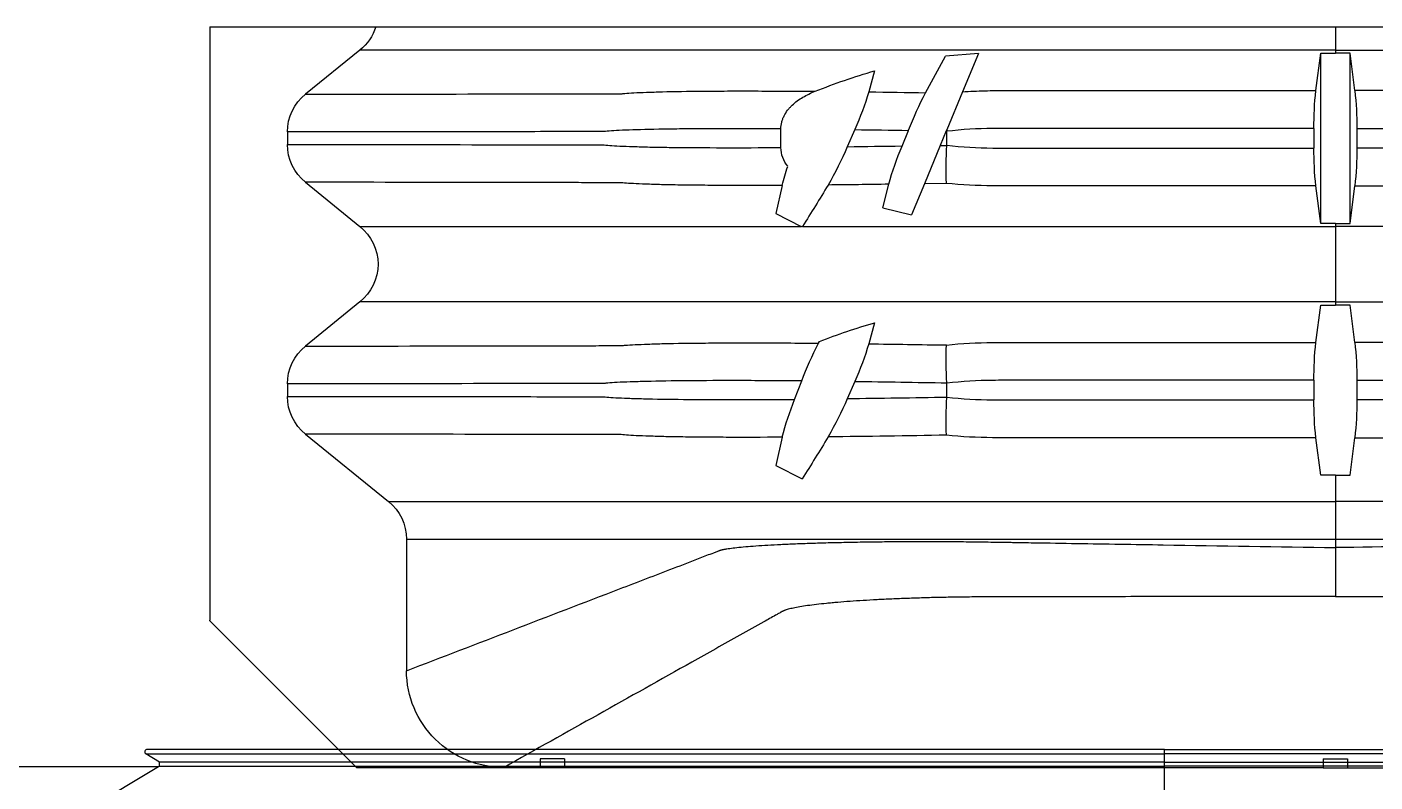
# Model space of a CAD drawing. Header units: millimetres. Extents: x -455371 to 117772, y -78417 to 116564.
# Drawn here: x -27208.9 to -26932.9, y 56849.3 to 57004 of the extents above; entities that cross this region are included whole.
import ezdxf

# ---------------------------------------------------------------- set-up
doc = ezdxf.new("R2010")
doc.units = ezdxf.units.MM
doc.layers.get('0').update_dxf_attribs({"color": 255})
doc.layers.add('BETON-STOP', color=141, linetype='Continuous')
doc.layers.add('Contorno-Cupolex', color=3, linetype='Continuous')
doc.layers.add('quote', color=5, linetype='Continuous', lineweight=15)

# ---------------------------------------------------------------- blocks, each defined once
blk = doc.blocks.new('Cupolex H50')
at = {"layer": 'Contorno-Cupolex', "linetype": 'Continuous'}
for p, q in [((19700.469, 10220.428), (19700.195, 10220.592)), ((19721.008, 10220.685), (19700.221, 10220.685)), ((19721.008, 10220.685), (19741.795, 10220.685)), ((19721.008, 10220.592), (19721.008, 10220.685)), ((19721.008, 10220.428), (19721.008, 10220.592)), ((19693.208, 10220.335), (19700.449, 10220.335)), ((19699.037, 10219.487), (19700.449, 10220.335)), ((19700.449, 10220.335), (19700.457, 10220.335)), ((19700.457, 10220.335), (19700.469, 10220.342)), ((19700.469, 10220.342), (19700.469, 10220.428)), ((19721.008, 10220.342), (19721.008, 10220.428)), ((19721.008, 10219.339), (19721.008, 10220.342))]:
    blk.add_line(p, q, dxfattribs=at)
blk.add_arc((19700.221, 10220.635), 0.0499, 89.2776, 239.0373, dxfattribs=at)
for points, knots in [([(19700.195, 10220.592), (19701.725, 10220.592), (19703.259, 10220.592), (19705.177, 10220.592), (19705.561, 10220.592), (19706.136, 10220.592), (19706.328, 10220.592), (19706.544, 10220.592), (19706.568, 10220.592), (19706.616, 10220.592), (19706.639, 10220.592), (19706.72, 10220.592), (19706.792, 10220.592), (19707.058, 10220.592), (19707.312, 10220.592), (19707.781, 10220.592), (19707.952, 10220.592), (19708.325, 10220.592), (19708.527, 10220.592), (19709.174, 10220.592), (19709.65, 10220.592), (19710.429, 10220.592), (19710.702, 10220.592), (19711.259, 10220.592), (19711.543, 10220.592), (19712.122, 10220.592), (19712.417, 10220.592), (19713.019, 10220.592), (19713.327, 10220.592), (19713.787, 10220.592), (19713.941, 10220.592), (19714.127, 10220.592), (19714.16, 10220.592), (19714.192, 10220.592)], [0, 0, 0, 0, 0.5, 0.5, 0.625, 0.625, 0.6875, 0.6875, 0.6953125, 0.6953125, 0.703125, 0.703125, 0.71875, 0.71875, 0.75, 0.75, 0.765625, 0.765625, 0.78125, 0.78125, 0.8125, 0.8125, 0.828125, 0.828125, 0.84375, 0.84375, 0.859375, 0.859375, 0.875, 0.875, 0.8828125, 0.8828125, 0.8844651, 0.8844651, 0.8844651, 0.8844651]), ([(19714.192, 10220.592), (19714.313, 10220.592), (19714.434, 10220.592), (19714.863, 10220.592), (19715.17, 10220.592), (19716.092, 10220.592), (19716.706, 10220.592), (19718.55, 10220.592), (19719.779, 10220.592), (19721.008, 10220.592)], [0.8844651, 0.8844651, 0.8844651, 0.8844651, 0.890625, 0.890625, 0.90625, 0.90625, 0.9375, 0.9375, 1, 1, 1, 1]), ([(19727.856, 10220.592), (19727.725, 10220.592), (19727.593, 10220.592), (19727.154, 10220.592), (19726.847, 10220.592), (19725.925, 10220.592), (19725.31, 10220.592), (19723.467, 10220.592), (19722.237, 10220.592), (19721.008, 10220.592)], [0.8839302, 0.8839302, 0.8839302, 0.8839302, 0.890625, 0.890625, 0.90625, 0.90625, 0.9375, 0.9375, 1, 1, 1, 1]), ([(19721.008, 10220.428), (19720.363, 10220.428), (19719.718, 10220.428), (19718.428, 10220.428), (19717.783, 10220.428), (19716.492, 10220.428), (19715.847, 10220.428), (19714.88, 10220.428), (19714.556, 10220.428), (19713.913, 10220.428), (19713.591, 10220.428), (19712.952, 10220.428), (19712.639, 10220.428), (19712.024, 10220.428), (19711.722, 10220.428), (19711.13, 10220.428), (19710.838, 10220.428), (19710.284, 10220.428), (19710.017, 10220.428), (19709.258, 10220.428), (19708.791, 10220.428), (19708.202, 10220.428), (19708.022, 10220.428), (19707.695, 10220.428), (19707.548, 10220.428), (19707.166, 10220.428), (19706.998, 10220.428), (19706.8, 10220.428), (19706.698, 10220.428), (19706.497, 10220.428), (19706.397, 10220.428), (19706.196, 10220.428), (19706.096, 10220.428), (19705.795, 10220.428), (19705.594, 10220.428), (19705.192, 10220.428), (19704.992, 10220.428), (19704.389, 10220.428), (19703.988, 10220.428), (19703.185, 10220.428), (19702.784, 10220.428), (19701.744, 10220.428), (19701.106, 10220.428), (19700.469, 10220.428)], [0, 0, 0, 0, 0.032927, 0.032927, 0.065853, 0.065853, 0.09878, 0.09878, 0.115243, 0.115243, 0.131706, 0.131706, 0.14817, 0.14817, 0.164633, 0.164633, 0.181096, 0.181096, 0.197559, 0.197559, 0.230486, 0.230486, 0.246949, 0.246949, 0.263413, 0.263413, 0.296339, 0.296339, 0.329266, 0.329266, 0.362192, 0.362192, 0.395119, 0.395119, 0.460972, 0.460972, 0.526825, 0.526825, 0.658531, 0.658531, 0.790238, 0.790238, 1, 1, 1, 1]), ([(19700.469, 10220.342), (19701.106, 10220.342), (19701.744, 10220.342), (19702.784, 10220.342), (19703.185, 10220.342), (19703.988, 10220.342), (19704.389, 10220.342), (19704.992, 10220.342), (19705.192, 10220.342), (19705.594, 10220.342), (19705.795, 10220.342), (19706.096, 10220.342), (19706.196, 10220.342), (19706.397, 10220.342), (19706.497, 10220.342), (19706.698, 10220.342), (19706.8, 10220.342), (19706.998, 10220.342), (19707.166, 10220.342), (19707.548, 10220.342), (19707.695, 10220.342), (19708.022, 10220.342), (19708.202, 10220.342), (19708.791, 10220.342), (19709.258, 10220.342), (19710.017, 10220.342), (19710.284, 10220.342), (19710.838, 10220.342), (19711.13, 10220.342), (19711.722, 10220.342), (19712.024, 10220.342), (19712.639, 10220.342), (19712.952, 10220.342), (19713.591, 10220.342), (19713.913, 10220.342), (19714.556, 10220.342), (19714.88, 10220.342), (19715.847, 10220.342), (19716.492, 10220.342), (19717.783, 10220.342), (19718.428, 10220.342), (19719.718, 10220.342), (19720.363, 10220.342), (19721.008, 10220.342)], [0, 0, 0, 0, 0.209762, 0.209762, 0.341469, 0.341469, 0.473175, 0.473175, 0.539028, 0.539028, 0.604881, 0.604881, 0.637808, 0.637808, 0.670734, 0.670734, 0.703661, 0.703661, 0.736587, 0.736587, 0.753051, 0.753051, 0.769514, 0.769514, 0.802441, 0.802441, 0.818904, 0.818904, 0.835367, 0.835367, 0.85183, 0.85183, 0.868294, 0.868294, 0.884757, 0.884757, 0.90122, 0.90122, 0.934147, 0.934147, 0.967073, 0.967073, 1, 1, 1, 1]), ([(19721.008, 10220.428), (19722.289, 10220.428), (19723.57, 10220.428), (19725.492, 10220.428), (19726.132, 10220.428), (19726.933, 10220.428), (19727.094, 10220.428), (19727.415, 10220.428), (19727.577, 10220.428), (19727.864, 10220.428), (19727.987, 10220.428), (19728.24, 10220.428), (19728.37, 10220.428), (19729.01, 10220.428), (19729.496, 10220.428), (19730.446, 10220.428), (19730.912, 10220.428), (19732.235, 10220.428), (19733.016, 10220.428), (19733.944, 10220.428), (19734.213, 10220.428), (19734.655, 10220.428), (19734.829, 10220.428), (19734.99, 10220.428), (19735.02, 10220.428), (19735.059, 10220.428), (19735.071, 10220.428), (19735.095, 10220.428), (19735.107, 10220.428), (19735.166, 10220.428), (19735.216, 10220.428), (19735.367, 10220.428), (19735.468, 10220.428), (19735.97, 10220.428), (19736.373, 10220.428), (19738.384, 10220.428), (19739.993, 10220.428), (19741.548, 10220.428)], [0, 0, 0, 0, 0.0625, 0.0625, 0.09375, 0.09375, 0.101563, 0.101563, 0.109375, 0.109375, 0.117188, 0.117188, 0.125, 0.125, 0.15625, 0.15625, 0.1875, 0.1875, 0.25, 0.25, 0.28125, 0.28125, 0.3125, 0.3125, 0.320312, 0.320312, 0.324219, 0.324219, 0.328125, 0.328125, 0.34375, 0.34375, 0.375, 0.375, 0.5, 0.5, 1, 1, 1, 1]), ([(19741.548, 10220.342), (19739.993, 10220.342), (19738.384, 10220.342), (19736.373, 10220.342), (19735.97, 10220.342), (19735.468, 10220.342), (19735.367, 10220.342), (19735.216, 10220.342), (19735.166, 10220.342), (19735.107, 10220.342), (19735.095, 10220.342), (19735.071, 10220.342), (19735.059, 10220.342), (19735.02, 10220.342), (19734.99, 10220.342), (19734.829, 10220.342), (19734.655, 10220.342), (19734.213, 10220.342), (19733.944, 10220.342), (19733.016, 10220.342), (19732.235, 10220.342), (19730.912, 10220.342), (19730.446, 10220.342), (19729.496, 10220.342), (19729.01, 10220.342), (19728.37, 10220.342), (19728.24, 10220.342), (19727.987, 10220.342), (19727.864, 10220.342), (19727.577, 10220.342), (19727.415, 10220.342), (19727.094, 10220.342), (19726.933, 10220.342), (19726.132, 10220.342), (19725.492, 10220.342), (19723.57, 10220.342), (19722.289, 10220.342), (19721.008, 10220.342)], [0, 0, 0, 0, 0.5, 0.5, 0.625, 0.625, 0.65625, 0.65625, 0.671875, 0.671875, 0.675781, 0.675781, 0.679687, 0.679687, 0.6875, 0.6875, 0.71875, 0.71875, 0.75, 0.75, 0.8125, 0.8125, 0.84375, 0.84375, 0.875, 0.875, 0.882812, 0.882812, 0.890625, 0.890625, 0.898437, 0.898437, 0.90625, 0.90625, 0.9375, 0.9375, 1, 1, 1, 1])]:
    blk.add_open_spline(points, degree=3, knots=knots, dxfattribs=at)
blk = doc.blocks.new('*U2216')
at = {"xscale": 10.01836209701863, "yscale": 10.01836209701863, "zscale": 10.01836209701863}
blk.add_blockref('Cupolex H50', (-197854.97, -101829.74), dxfattribs=at)
blk = doc.blocks.new('*U2198')
at = {"layer": 'quote', "color": 0, "linetype": 'ByBlock', "lineweight": -2, "transparency": 16777216}
blk.add_blockref('*U2216', (2710, -2570), dxfattribs=at)
blk = doc.blocks.new('Bs H50 tacca 3')
at = {"layer": 'BETON-STOP'}
for p, q in [((19733.613, 10065.539), (19733.613, 10111.539)), ((19723.913, 10107.889), (19723.913, 10088.539)), ((19723.14, 10088.539), (19723.14, 10107.519)), ((19718.463, 10088.789), (19718.463, 10104.289)), ((19724.447, 10088.839), (19725.215, 10088.937)), ((19724.447, 10088.539), (19724.447, 10088.839)), ((19726.388, 10088.975), (19725.988, 10088.975)), ((19727.161, 10088.937), (19727.928, 10088.839)), ((19727.928, 10088.839), (19727.928, 10088.539)), ((19729.597, 10088.839), (19730.365, 10088.937)), ((19729.597, 10088.539), (19729.597, 10088.839)), ((19729.597, 10088.839), (19733.078, 10088.839)), ((19731.538, 10088.975), (19731.138, 10088.975)), ((19732.311, 10088.937), (19733.078, 10088.839)), ((19733.078, 10088.839), (19733.078, 10088.539)), ((19718.652, 10088.789), (19718.463, 10088.789)), ((19718.463, 10088.289), (19718.463, 10088.789)), ((19718.652, 10088.289), (19718.652, 10088.789)), ((19718.463, 10088.289), (19718.463, 10072.789)), ((19718.652, 10088.289), (19718.463, 10088.289)), ((19722.967, 10088.539), (19721.97, 10088.539)), ((19723.14, 10088.539), (19722.967, 10088.539)), ((19723.913, 10088.539), (19723.14, 10088.539)), ((19724.447, 10088.539), (19723.913, 10088.539)), ((19724.447, 10088.539), (19724.447, 10088.239)), ((19727.99, 10088.539), (19727.928, 10088.539)), ((19727.928, 10088.239), (19727.928, 10088.539)), ((19729.536, 10088.539), (19727.99, 10088.539)), ((19729.597, 10088.539), (19729.536, 10088.539)), ((19729.597, 10088.539), (19729.597, 10088.239)), ((19733.14, 10088.539), (19733.078, 10088.539)), ((19733.078, 10088.239), (19733.078, 10088.539)), ((19733.613, 10088.539), (19733.14, 10088.539)), ((19724.447, 10088.239), (19725.215, 10088.141)), ((19726.388, 10088.102), (19725.988, 10088.102)), ((19727.161, 10088.141), (19727.928, 10088.239)), ((19729.597, 10088.239), (19730.365, 10088.141)), ((19729.597, 10088.239), (19733.078, 10088.239)), ((19731.538, 10088.102), (19731.138, 10088.102)), ((19732.311, 10088.141), (19733.078, 10088.239)), ((19733.071, 10081.245), (19732.288, 10080.921)), ((19733.071, 10081.245), (19733.015, 10080.573)), ((19732.288, 10080.921), (19731.507, 10080.598)), ((19726.039, 10080.599), (19726.046, 10080.599)), ((19726.046, 10080.599), (19726.329, 10080.599)), ((19726.329, 10080.599), (19726.336, 10080.599)), ((19730.415, 10080.591), (19730.408, 10080.142)), ((19731.187, 10080.465), (19731.189, 10080.599)), ((19731.487, 10080.589), (19731.187, 10080.465)), ((19731.189, 10080.599), (19731.196, 10080.599)), ((19731.196, 10080.599), (19731.479, 10080.599)), ((19731.479, 10080.599), (19731.486, 10080.599)), ((19731.507, 10080.598), (19731.486, 10080.599)), ((19731.486, 10080.599), (19731.487, 10080.589)), ((19731.507, 10080.598), (19731.487, 10080.589)), ((19732.267, 10080.166), (19733.015, 10080.573)), ((19731.187, 10080.465), (19730.408, 10080.142)), ((19730.408, 10080.142), (19729.774, 10079.88)), ((19729.915, 10079.289), (19729.774, 10079.88)), ((19731.174, 10079.684), (19731.499, 10079.814)), ((19729.915, 10079.289), (19730.397, 10079.414)), ((19727.566, 10079.124), (19727.135, 10079.004)), ((19732.716, 10079.124), (19732.285, 10079.004)), ((19726.365, 10078.717), (19726.009, 10078.562)), ((19731.515, 10078.717), (19731.159, 10078.562)), ((19727.147, 10077.978), (19727.184, 10077.998)), ((19724.649, 10077.108), (19724.375, 10077.643)), ((19725.999, 10077.487), (19726.376, 10077.633)), ((19729.535, 10077.65), (19729.525, 10077.643)), ((19729.525, 10077.643), (19729.535, 10077.623)), ((19729.799, 10077.108), (19729.535, 10077.623)), ((19725.224, 10077.234), (19724.649, 10077.108)), ((19730.374, 10077.234), (19729.799, 10077.108)), ((19731.147, 10077.208), (19731.529, 10077.208)), ((19718.652, 10072.789), (19718.463, 10072.789)), ((19718.463, 10072.789), (19718.463, 10072.289)), ((19718.652, 10072.789), (19718.652, 10072.289)), ((19718.463, 10072.289), (19718.463, 10068.539)), ((19718.652, 10072.289), (19718.463, 10072.289)), ((19723.14, 10069.558), (19720.451, 10069.558)), ((19725.287, 10067.494), (19723.913, 10069.188)), ((19718.463, 10068.539), (19721.472, 10065.539)), ((19727.99, 10068.605), (19727.088, 10067.494)), ((19730.437, 10067.494), (19729.536, 10068.605)), ((19733.14, 10068.605), (19732.238, 10067.494)), ((19726.316, 10067.124), (19726.06, 10067.124)), ((19731.466, 10067.124), (19731.21, 10067.124)), ((19721.472, 10065.539), (19721.484, 10065.539)), ((19733.613, 10065.539), (19721.484, 10065.539))]:
    blk.add_line(p, q, dxfattribs=at)
for centre, radius, start, end in [((19725.924, 10082.468), 6.508, 89.4367, 96.2533), ((19726.44, 10082.23), 6.746, 83.8671, 90.4429), ((19731.074, 10082.468), 6.508, 89.4367, 96.2533), ((19731.59, 10082.23), 6.746, 83.8671, 90.4429), ((2599.385, 10079.049), 17123.758, 359.9682458, 0.0317539), ((19725.924, 10094.61), 6.508, 263.7467, 270.5633), ((19726.44, 10094.848), 6.746, 269.5571, 276.1329), ((19731.074, 10094.61), 6.508, 263.7467, 270.5633), ((19731.59, 10094.848), 6.746, 269.5571, 276.1329), ((20077.874, 10074.355), 352.663, 178.9869, 179.37962), ((19725.558, 10089.518), 8.932, 268.1218, 273.0874), ((20144.736, 10073.394), 418.759, 179.01414, 179.29279), ((19726.818, 10089.518), 8.932, 266.9126, 271.8782), ((19283.539, 10073.017), 442.863, 0.73746, 0.98095), ((19157.649, 10070.946), 569.543, 0.81069, 0.97029), ((19730.708, 10089.518), 8.932, 268.1218, 273.0874), ((19728.493, 10087.397), 8.157, 291.6267, 297.5629), ((19296.301, 10072.957), 436.026, 0.79467, 0.94735), ((19382.186, 10074.326), 349.356, 0.7202, 0.90021), ((19728.516, 10086.083), 6.93, 285.7431, 292.5557), ((20054.415, 10074.69), 323.28, 179.11496, 179.31372), ((19971.486, 10075.751), 241.117, 179.12954, 179.42423), ((19728.979, 10072.884), 6.392, 106.7661, 114.1399), ((19715.294, 10082.659), 12.77, 338.5951, 343.9327), ((19734.129, 10072.884), 6.392, 106.7661, 114.1399), ((19720.309, 10082.702), 12.912, 338.1933, 343.9131), ((19728.865, 10071.873), 7.274, 113.1216, 119.9777), ((19734.015, 10071.873), 7.274, 113.1216, 119.9777), ((19744.358, 10046.338), 37.139, 120.9975, 122.5513), ((19749.618, 10046.159), 37.349, 121.0006, 122.527), ((19723.737, 10084.568), 7.42, 290.8357, 297.3599), ((19723.706, 10083.204), 6.159, 284.2636, 291.852), ((19729.327, 10081.561), 4.451, 283.5966, 288.8246), ((19731.161, 10077.84), 0.633, 231.1137, 268.7361), ((19720.455, 10071.539), 1.981, 179.6725, 269.8751), ((19723.139, 10068.563), 0.995, 38.9222, 89.9155), ((19728.763, 10067.983), 0.992, 38.8507, 141.1493), ((19733.913, 10067.983), 0.992, 107.5957, 141.1493), ((19726.062, 10068.119), 0.995, 218.9229, 269.9147), ((19726.314, 10068.119), 0.996, 270.0934, 321.069), ((19731.212, 10068.119), 0.995, 218.9229, 269.9147), ((19731.464, 10068.119), 0.996, 270.0934, 321.069)]:
    blk.add_arc(centre, radius, start, end, dxfattribs=at)
for points, degree, knots in [([(19727.99, 10088.539), (19727.99, 10089.74), (19727.99, 10090.941), (19727.99, 10092.742), (19727.99, 10093.343), (19727.99, 10094.244), (19727.99, 10094.544), (19727.99, 10094.994), (19727.99, 10095.145), (19727.99, 10095.445), (19727.99, 10095.595), (19727.99, 10096.045), (19727.99, 10096.345), (19727.991, 10096.944), (19727.991, 10097.238), (19727.991, 10097.81), (19727.991, 10098.088), (19727.991, 10098.632), (19727.991, 10098.898), (19727.991, 10099.652), (19727.991, 10100.104), (19727.991, 10100.899), (19727.991, 10101.227), (19727.99, 10101.611), (19727.99, 10101.721), (19727.99, 10101.9), (19727.99, 10101.97), (19727.99, 10102.069), (19727.99, 10102.113), (19727.99, 10102.207), (19727.99, 10102.254), (19727.99, 10102.488), (19727.99, 10102.674), (19727.99, 10103.235), (19727.99, 10103.609), (19727.99, 10105.48), (19727.99, 10106.976), (19727.99, 10108.472)], 3, [0, 0, 0, 0, 0.0625, 0.0625, 0.09375, 0.09375, 0.109375, 0.109375, 0.117188, 0.117188, 0.125, 0.125, 0.140625, 0.140625, 0.15625, 0.15625, 0.171875, 0.171875, 0.1875, 0.1875, 0.21875, 0.21875, 0.25, 0.25, 0.265625, 0.265625, 0.28125, 0.28125, 0.296875, 0.296875, 0.3125, 0.3125, 0.375, 0.375, 0.5, 0.5, 1, 1, 1, 1]), ([(19733.14, 10088.539), (19733.14, 10089.74), (19733.14, 10090.941), (19733.14, 10092.742), (19733.14, 10093.343), (19733.14, 10094.244), (19733.14, 10094.544), (19733.14, 10094.994), (19733.14, 10095.145), (19733.14, 10095.445), (19733.14, 10095.595), (19733.14, 10096.045), (19733.14, 10096.345), (19733.141, 10096.944), (19733.141, 10097.238), (19733.141, 10097.81), (19733.141, 10098.088), (19733.141, 10098.632), (19733.141, 10098.898), (19733.141, 10099.652), (19733.141, 10100.104), (19733.141, 10100.899), (19733.141, 10101.227), (19733.14, 10101.611), (19733.14, 10101.721), (19733.14, 10101.9), (19733.14, 10101.97), (19733.14, 10102.069), (19733.14, 10102.113), (19733.14, 10102.207), (19733.14, 10102.254), (19733.14, 10102.488), (19733.14, 10102.674), (19733.14, 10103.235), (19733.14, 10103.609), (19733.14, 10105.48), (19733.14, 10106.976), (19733.14, 10108.472)], 3, [0, 0, 0, 0, 0.0625, 0.0625, 0.09375, 0.09375, 0.109375, 0.109375, 0.117187, 0.117187, 0.125, 0.125, 0.140625, 0.140625, 0.15625, 0.15625, 0.171875, 0.171875, 0.1875, 0.1875, 0.21875, 0.21875, 0.25, 0.25, 0.265625, 0.265625, 0.28125, 0.28125, 0.296875, 0.296875, 0.3125, 0.3125, 0.375, 0.375, 0.5, 0.5, 1, 1, 1, 1]), ([(19720.451, 10107.519), (19720.729, 10106.796), (19721.147, 10105.707), (19721.706, 10104.253), (19722.128, 10103.156), (19722.479, 10102.241), (19722.725, 10101.602), (19722.839, 10101.305), (19722.888, 10101.179), (19722.905, 10101.134), (19722.918, 10101.1), (19722.927, 10101.061), (19722.937, 10101.011), (19722.946, 10100.958), (19722.963, 10100.839), (19722.989, 10100.597), (19723.021, 10100.141), (19723.049, 10099.565), (19723.078, 10098.673), (19723.094, 10097.606), (19723.093, 10096.453), (19723.086, 10095.762), (19723.077, 10095.273), (19723.071, 10094.89), (19723.06, 10094.221), (19723.041, 10093.075), (19723.009, 10091.118), (19722.983, 10089.542), (19722.967, 10088.539)], 3, [0, 0, 0, 0, 0.247753, 0.372985, 0.498218, 0.623451, 0.686067, 0.717375, 0.725202, 0.729131, 0.732712, 0.736995, 0.741519, 0.744877, 0.748234, 0.763673, 0.77975, 0.795578, 0.811398, 0.843021, 0.858859, 0.874812, 0.879946, 0.885054, 0.895272, 0.915707, 0.946359, 1, 1, 1, 1]), ([(19721.97, 10088.539), (19721.961, 10095.485), (19721.961, 10095.527), (19721.96, 10095.898), (19721.955, 10096.244), (19721.95, 10096.586), (19721.941, 10096.919), (19721.931, 10097.252), (19721.918, 10097.564), (19721.904, 10097.874), (19721.887, 10098.153), (19721.871, 10098.431), (19721.851, 10098.672), (19721.831, 10098.913), (19721.808, 10099.112), (19721.786, 10099.309), (19721.761, 10099.456), (19721.737, 10099.603), (19721.711, 10099.703), (19721.698, 10099.752), (19721.685, 10099.789), (19721.678, 10099.807), (19721.671, 10099.822), (19721.665, 10099.835), (19721.658, 10099.848), (19721.657, 10099.851), (19721.651, 10099.86), (19721.647, 10099.867), (19721.644, 10099.874), (19721.642, 10099.877), (19721.627, 10099.904), (19721.614, 10099.927), (19721.592, 10099.965), (19721.535, 10100.067), (19721.456, 10100.208), (19721.32, 10100.45), (19721.184, 10100.693), (19721.143, 10100.767), (19720.64, 10101.664), (19720.215, 10102.423), (19719.551, 10103.607), (19718.577, 10105.344), (19718.475, 10105.527)], 2, [0, 0, 0, 0.127885, 0.127885, 0.143871, 0.143871, 0.159857, 0.159857, 0.175842, 0.175842, 0.191828, 0.191828, 0.207814, 0.207814, 0.223799, 0.223799, 0.239785, 0.239785, 0.255771, 0.255771, 0.263764, 0.263764, 0.26776, 0.26776, 0.271757, 0.271757, 0.273755, 0.273755, 0.275753, 0.275753, 0.279749, 0.279749, 0.287742, 0.287742, 0.319714, 0.319714, 0.383656, 0.383656, 0.511542, 0.511542, 0.767313, 0.767313, 1, 1, 1]), ([(19729.535, 10099.428), (19729.535, 10099.051), (19729.535, 10098.652), (19729.535, 10098.022), (19729.535, 10097.806), (19729.535, 10097.363), (19729.535, 10097.137), (19729.535, 10096.458), (19729.536, 10095.998), (19729.536, 10095.3), (19729.536, 10095.067), (19729.536, 10094.6), (19729.536, 10094.367), (19729.536, 10092.269), (19729.536, 10090.404), (19729.536, 10088.539)], 3, [0, 0, 0, 0, 0.125, 0.125, 0.1875, 0.1875, 0.25, 0.25, 0.375, 0.375, 0.4375, 0.4375, 0.5, 0.5, 1, 1, 1, 1]), ([(19725.215, 10088.937), (19725.215, 10090.195), (19725.215, 10091.454), (19725.215, 10093.342), (19725.215, 10093.971), (19725.215, 10094.757), (19725.215, 10094.915), (19725.215, 10095.15), (19725.215, 10095.229), (19725.215, 10095.386), (19725.214, 10095.465), (19725.217, 10095.858), (19725.234, 10096.173), (19725.265, 10096.487)], 3, [0, 0, 0, 0, 0.5, 0.5, 0.75, 0.75, 0.8125, 0.8125, 0.84375, 0.84375, 0.875, 0.875, 1, 1, 1, 1]), ([(19726.046, 10096.479), (19726.01, 10096.166), (19725.99, 10095.854), (19725.987, 10095.463), (19725.988, 10095.385), (19725.988, 10095.229), (19725.988, 10095.15), (19725.987, 10094.916), (19725.987, 10094.76), (19725.988, 10093.978), (19725.988, 10093.353), (19725.987, 10091.477), (19725.988, 10090.226), (19725.988, 10088.975)], 3, [0, 0, 0, 0, 0.125, 0.125, 0.15625, 0.15625, 0.1875, 0.1875, 0.25, 0.25, 0.5, 0.5, 1, 1, 1, 1]), ([(19726.388, 10088.975), (19726.388, 10090.226), (19726.388, 10091.477), (19726.388, 10093.353), (19726.388, 10093.978), (19726.388, 10094.76), (19726.388, 10094.916), (19726.388, 10095.15), (19726.388, 10095.229), (19726.388, 10095.385), (19726.388, 10095.463), (19726.385, 10095.854), (19726.366, 10096.166), (19726.329, 10096.479)], 3, [0, 0, 0, 0, 0.5, 0.5, 0.75, 0.75, 0.8125, 0.8125, 0.84375, 0.84375, 0.875, 0.875, 1, 1, 1, 1]), ([(19727.11, 10096.487), (19727.142, 10096.173), (19727.159, 10095.859), (19727.161, 10095.466), (19727.161, 10095.387), (19727.161, 10095.23), (19727.161, 10095.151), (19727.161, 10094.915), (19727.161, 10094.758), (19727.161, 10093.971), (19727.161, 10093.342), (19727.161, 10091.454), (19727.161, 10090.196), (19727.161, 10088.937)], 3, [0, 0, 0, 0, 0.125, 0.125, 0.15625, 0.15625, 0.1875, 0.1875, 0.25, 0.25, 0.5, 0.5, 1, 1, 1, 1]), ([(19730.365, 10088.937), (19730.365, 10090.195), (19730.365, 10091.454), (19730.365, 10093.342), (19730.365, 10093.971), (19730.365, 10094.757), (19730.365, 10094.915), (19730.365, 10095.15), (19730.365, 10095.229), (19730.365, 10095.386), (19730.364, 10095.465), (19730.367, 10095.858), (19730.384, 10096.173), (19730.415, 10096.487)], 3, [0, 0, 0, 0, 0.5, 0.5, 0.75, 0.75, 0.8125, 0.8125, 0.84375, 0.84375, 0.875, 0.875, 1, 1, 1, 1]), ([(19731.196, 10096.479), (19731.16, 10096.166), (19731.14, 10095.854), (19731.137, 10095.463), (19731.138, 10095.385), (19731.138, 10095.229), (19731.138, 10095.15), (19731.137, 10094.916), (19731.137, 10094.76), (19731.138, 10093.978), (19731.138, 10093.353), (19731.137, 10091.477), (19731.138, 10090.226), (19731.138, 10088.975)], 3, [0, 0, 0, 0, 0.125, 0.125, 0.15625, 0.15625, 0.1875, 0.1875, 0.25, 0.25, 0.5, 0.5, 1, 1, 1, 1]), ([(19731.538, 10088.975), (19731.538, 10090.226), (19731.538, 10091.477), (19731.538, 10093.353), (19731.538, 10093.978), (19731.538, 10094.76), (19731.538, 10094.916), (19731.538, 10095.15), (19731.538, 10095.229), (19731.538, 10095.385), (19731.538, 10095.463), (19731.535, 10095.854), (19731.516, 10096.166), (19731.479, 10096.479)], 3, [0, 0, 0, 0, 0.5, 0.5, 0.75, 0.75, 0.8125, 0.8125, 0.84375, 0.84375, 0.875, 0.875, 1, 1, 1, 1]), ([(19732.288, 10096.157), (19732.298, 10096.007), (19732.305, 10095.856), (19732.31, 10095.631), (19732.311, 10095.556), (19732.311, 10095.405), (19732.311, 10095.33), (19732.311, 10094.954), (19732.311, 10094.653), (19732.311, 10093.751), (19732.311, 10093.149), (19732.311, 10091.344), (19732.311, 10090.14), (19732.311, 10088.937)], 3, [0, 0, 0, 0, 0.0625, 0.0625, 0.09375, 0.09375, 0.125, 0.125, 0.25, 0.25, 0.5, 0.5, 1, 1, 1, 1]), ([(19721.97, 10088.539), (19721.968, 10087.366), (19721.967, 10086.193), (19721.965, 10084.433), (19721.964, 10083.846), (19721.963, 10082.966), (19721.962, 10082.673), (19721.962, 10082.307), (19721.962, 10082.233), (19721.962, 10082.087), (19721.962, 10082.014), (19721.961, 10081.904), (19721.961, 10081.867), (19721.961, 10081.811), (19721.961, 10081.793), (19721.961, 10081.756), (19721.961, 10081.737), (19721.961, 10081.682), (19721.961, 10081.646), (19721.961, 10081.596), (19721.961, 10081.58), (19721.961, 10081.549), (19721.961, 10081.533), (19721.961, 10081.457), (19721.96, 10081.396), (19721.96, 10081.276), (19721.959, 10081.215), (19721.958, 10081.034), (19721.956, 10080.915), (19721.953, 10080.683), (19721.951, 10080.569), (19721.946, 10080.344), (19721.943, 10080.232), (19721.936, 10080.011), (19721.933, 10079.902), (19721.927, 10079.74), (19721.925, 10079.686), (19721.921, 10079.58), (19721.918, 10079.527), (19721.911, 10079.371), (19721.907, 10079.271), (19721.896, 10079.075), (19721.891, 10078.98), (19721.88, 10078.796), (19721.874, 10078.707), (19721.861, 10078.534), (19721.855, 10078.451), (19721.844, 10078.331), (19721.841, 10078.292), (19721.834, 10078.215), (19721.83, 10078.178), (19721.819, 10078.069), (19721.812, 10078), (19721.797, 10077.871), (19721.789, 10077.811), (19721.773, 10077.698), (19721.765, 10077.646), (19721.749, 10077.549), (19721.741, 10077.505), (19721.724, 10077.425), (19721.715, 10077.39), (19721.702, 10077.342), (19721.697, 10077.328), (19721.691, 10077.307), (19721.689, 10077.301), (19721.684, 10077.288), (19721.682, 10077.282), (19721.678, 10077.27), (19721.675, 10077.265), (19721.671, 10077.255), (19721.669, 10077.25), (19721.665, 10077.243), (19721.664, 10077.241), (19721.662, 10077.237), (19721.661, 10077.235), (19721.659, 10077.231), (19721.658, 10077.229), (19721.655, 10077.225), (19721.654, 10077.223), (19721.652, 10077.219), (19721.651, 10077.216), (19721.648, 10077.212), (19721.647, 10077.21), (19721.644, 10077.205), (19721.643, 10077.202), (19721.64, 10077.197), (19721.638, 10077.195), (19721.631, 10077.182), (19721.626, 10077.172), (19721.608, 10077.141), (19721.597, 10077.121), (19721.54, 10077.019), (19721.495, 10076.938), (19721.358, 10076.694), (19721.266, 10076.531), (19720.993, 10076.043), (19720.81, 10075.717), (19719.91, 10074.111), (19719.192, 10072.831), (19718.475, 10071.55)], 3, [0, 0, 0, 0, 0.063018, 0.063018, 0.094527, 0.094527, 0.110281, 0.110281, 0.11422, 0.11422, 0.118158, 0.118158, 0.120128, 0.120128, 0.121112, 0.121112, 0.122097, 0.122097, 0.124066, 0.124066, 0.125051, 0.125051, 0.126036, 0.126036, 0.129974, 0.129974, 0.133913, 0.133913, 0.14179, 0.14179, 0.149667, 0.149667, 0.157545, 0.157545, 0.165422, 0.165422, 0.16936, 0.16936, 0.173299, 0.173299, 0.181176, 0.181176, 0.189054, 0.189054, 0.196931, 0.196931, 0.204808, 0.204808, 0.208747, 0.208747, 0.212685, 0.212685, 0.220562, 0.220562, 0.22844, 0.22844, 0.236317, 0.236317, 0.244194, 0.244194, 0.252071, 0.252071, 0.25601, 0.25601, 0.257979, 0.257979, 0.259949, 0.259949, 0.261918, 0.261918, 0.263887, 0.263887, 0.264872, 0.264872, 0.265857, 0.265857, 0.266841, 0.266841, 0.267826, 0.267826, 0.268811, 0.268811, 0.269795, 0.269795, 0.27078, 0.27078, 0.271764, 0.271764, 0.275703, 0.275703, 0.28358, 0.28358, 0.315089, 0.315089, 0.378107, 0.378107, 0.504143, 0.504143, 1, 1, 1, 1]), ([(19720.451, 10069.558), (19721.008, 10071.009), (19721.566, 10072.459), (19722.264, 10074.277), (19722.405, 10074.644), (19722.616, 10075.194), (19722.687, 10075.377), (19722.793, 10075.652), (19722.828, 10075.743), (19722.872, 10075.858), (19722.881, 10075.881), (19722.894, 10075.915), (19722.898, 10075.927), (19722.904, 10075.941), (19722.905, 10075.944), (19722.907, 10075.95), (19722.908, 10075.953), (19722.91, 10075.958), (19722.911, 10075.961), (19722.913, 10075.966), (19722.914, 10075.968), (19722.916, 10075.973), (19722.916, 10075.976), (19722.918, 10075.981), (19722.919, 10075.984), (19722.92, 10075.989), (19722.921, 10075.992), (19722.923, 10075.998), (19722.924, 10076.002), (19722.926, 10076.011), (19722.927, 10076.018), (19722.931, 10076.033), (19722.932, 10076.041), (19722.935, 10076.058), (19722.937, 10076.066), (19722.94, 10076.084), (19722.941, 10076.093), (19722.946, 10076.122), (19722.949, 10076.142), (19722.958, 10076.207), (19722.964, 10076.255), (19722.976, 10076.363), (19722.982, 10076.423), (19722.993, 10076.554), (19722.999, 10076.624), (19723.009, 10076.774), (19723.015, 10076.855), (19723.024, 10077.024), (19723.029, 10077.114), (19723.036, 10077.256), (19723.038, 10077.304), (19723.043, 10077.404), (19723.045, 10077.455), (19723.051, 10077.61), (19723.055, 10077.718), (19723.063, 10077.94), (19723.066, 10078.055), (19723.072, 10078.291), (19723.075, 10078.413), (19723.08, 10078.663), (19723.082, 10078.792), (19723.085, 10078.99), (19723.086, 10079.057), (19723.088, 10079.192), (19723.089, 10079.26), (19723.091, 10079.464), (19723.092, 10079.603), (19723.093, 10079.883), (19723.093, 10080.024), (19723.093, 10080.312), (19723.092, 10080.457), (19723.091, 10080.752), (19723.09, 10080.902), (19723.087, 10081.126), (19723.086, 10081.2), (19723.085, 10081.349), (19723.084, 10081.424), (19723.082, 10081.517), (19723.082, 10081.535), (19723.081, 10081.573), (19723.081, 10081.591), (19723.08, 10081.647), (19723.079, 10081.683), (19723.079, 10081.738), (19723.078, 10081.757), (19723.078, 10081.793), (19723.077, 10081.812), (19723.076, 10081.867), (19723.076, 10081.903), (19723.074, 10082.013), (19723.073, 10082.087), (19723.07, 10082.233), (19723.069, 10082.307), (19723.063, 10082.673), (19723.058, 10082.966), (19723.044, 10083.846), (19723.034, 10084.433), (19723.005, 10086.193), (19722.986, 10087.366), (19722.967, 10088.539)], 3, [0, 0, 0, 0, 0.497274, 0.497274, 0.622956, 0.622956, 0.685796, 0.685796, 0.717217, 0.717217, 0.725072, 0.725072, 0.728999, 0.728999, 0.729981, 0.729981, 0.730963, 0.730963, 0.731945, 0.731945, 0.732927, 0.732927, 0.733909, 0.733909, 0.734891, 0.734891, 0.735873, 0.735873, 0.736854, 0.736854, 0.738818, 0.738818, 0.740782, 0.740782, 0.742746, 0.742746, 0.74471, 0.74471, 0.748637, 0.748637, 0.756492, 0.756492, 0.764347, 0.764347, 0.772202, 0.772202, 0.780057, 0.780057, 0.787913, 0.787913, 0.79184, 0.79184, 0.795768, 0.795768, 0.803623, 0.803623, 0.811478, 0.811478, 0.819333, 0.819333, 0.827188, 0.827188, 0.831116, 0.831116, 0.835043, 0.835043, 0.842898, 0.842898, 0.850753, 0.850753, 0.858608, 0.858608, 0.866463, 0.866463, 0.870391, 0.870391, 0.874319, 0.874319, 0.8753, 0.8753, 0.876282, 0.876282, 0.878246, 0.878246, 0.879228, 0.879228, 0.88021, 0.88021, 0.882174, 0.882174, 0.886101, 0.886101, 0.890029, 0.890029, 0.905739, 0.905739, 0.937159, 0.937159, 1, 1, 1, 1]), ([(19723.913, 10069.188), (19723.913, 10069.237), (19723.913, 10069.286), (19723.913, 10069.542), (19723.913, 10069.75), (19723.913, 10070.379), (19723.913, 10070.802), (19723.913, 10072.077), (19723.913, 10072.938), (19723.913, 10074.014), (19723.913, 10074.229), (19723.913, 10074.66), (19723.913, 10074.875), (19723.913, 10075.197), (19723.913, 10075.305), (19723.913, 10075.439), (19723.913, 10075.466), (19723.913, 10075.507), (19723.913, 10075.52), (19723.913, 10075.54), (19723.913, 10075.547), (19723.913, 10075.561), (19723.913, 10075.567), (19723.913, 10075.581), (19723.913, 10075.587), (19723.913, 10075.597), (19723.913, 10075.6), (19723.913, 10075.606), (19723.913, 10075.609), (19723.913, 10075.617), (19723.913, 10075.623), (19723.913, 10075.635), (19723.913, 10075.641), (19723.913, 10075.66), (19723.913, 10075.674), (19723.913, 10075.695), (19723.913, 10075.703), (19723.913, 10075.718), (19723.913, 10075.726), (19723.913, 10075.766), (19723.913, 10075.802), (19723.913, 10075.882), (19723.913, 10075.926), (19723.913, 10076.068), (19723.913, 10076.177), (19723.913, 10076.424), (19723.913, 10076.562), (19723.913, 10076.865), (19723.913, 10077.03), (19723.913, 10077.385), (19723.913, 10077.574), (19723.913, 10077.973), (19723.913, 10078.183), (19723.913, 10078.511), (19723.913, 10078.623), (19723.913, 10078.85), (19723.913, 10078.965), (19723.913, 10079.314), (19723.913, 10079.553), (19723.913, 10080.037), (19723.913, 10080.282), (19723.913, 10080.66), (19723.913, 10080.787), (19723.913, 10080.98), (19723.913, 10081.045), (19723.913, 10081.176), (19723.913, 10081.242), (19723.913, 10081.377), (19723.913, 10081.447), (19723.913, 10081.537), (19723.913, 10081.556), (19723.913, 10081.593), (19723.913, 10081.611), (19723.913, 10081.667), (19723.913, 10081.705), (19723.913, 10081.784), (19723.913, 10081.825), (19723.913, 10081.91), (19723.913, 10081.954), (19723.913, 10082.083), (19723.913, 10082.17), (19723.913, 10082.601), (19723.913, 10082.944), (19723.913, 10083.975), (19723.913, 10084.663), (19723.913, 10086.038), (19723.913, 10086.726), (19723.913, 10087.789), (19723.913, 10088.164), (19723.913, 10088.539)], 3, [0, 0, 0, 0, 0.016163, 0.016163, 0.085094, 0.085094, 0.222956, 0.222956, 0.498682, 0.498682, 0.567613, 0.567613, 0.636544, 0.636544, 0.67101, 0.67101, 0.679626, 0.679626, 0.683934, 0.683934, 0.686089, 0.686089, 0.688243, 0.688243, 0.690397, 0.690397, 0.691474, 0.691474, 0.692551, 0.692551, 0.694705, 0.694705, 0.696859, 0.696859, 0.701167, 0.701167, 0.703321, 0.703321, 0.705475, 0.705475, 0.714092, 0.714092, 0.722708, 0.722708, 0.739941, 0.739941, 0.757174, 0.757174, 0.774407, 0.774407, 0.79164, 0.79164, 0.808872, 0.808872, 0.817489, 0.817489, 0.826105, 0.826105, 0.843338, 0.843338, 0.860571, 0.860571, 0.869187, 0.869187, 0.873495, 0.873495, 0.877804, 0.877804, 0.882112, 0.882112, 0.883189, 0.883189, 0.884266, 0.884266, 0.88642, 0.88642, 0.888574, 0.888574, 0.890728, 0.890728, 0.895036, 0.895036, 0.912269, 0.912269, 0.946735, 0.946735, 0.981201, 0.981201, 1, 1, 1, 1]), ([(19727.99, 10088.539), (19727.99, 10087.338), (19727.99, 10086.137), (19727.99, 10084.335), (19727.99, 10083.735), (19727.99, 10082.834), (19727.99, 10082.534), (19727.99, 10082.083), (19727.99, 10081.933), (19727.99, 10081.633), (19727.99, 10081.483), (19727.99, 10081.033), (19727.99, 10080.733), (19727.991, 10080.134), (19727.991, 10079.84), (19727.991, 10079.268), (19727.991, 10078.989), (19727.991, 10078.446), (19727.991, 10078.18), (19727.991, 10077.425), (19727.991, 10076.974), (19727.991, 10076.178), (19727.991, 10075.851), (19727.99, 10075.467), (19727.99, 10075.356), (19727.99, 10075.177), (19727.99, 10075.108), (19727.99, 10075.009), (19727.99, 10074.964), (19727.99, 10074.871), (19727.99, 10074.824), (19727.99, 10074.59), (19727.99, 10074.403), (19727.99, 10073.843), (19727.99, 10073.468), (19727.99, 10071.597), (19727.99, 10070.102), (19727.99, 10068.605)], 3, [0, 0, 0, 0, 0.0625, 0.0625, 0.09375, 0.09375, 0.109375, 0.109375, 0.117188, 0.117188, 0.125, 0.125, 0.140625, 0.140625, 0.15625, 0.15625, 0.171875, 0.171875, 0.1875, 0.1875, 0.21875, 0.21875, 0.25, 0.25, 0.265625, 0.265625, 0.28125, 0.28125, 0.296875, 0.296875, 0.3125, 0.3125, 0.375, 0.375, 0.5, 0.5, 1, 1, 1, 1]), ([(19729.535, 10077.65), (19729.535, 10078.026), (19729.535, 10078.425), (19729.535, 10079.056), (19729.535, 10079.272), (19729.535, 10079.715), (19729.535, 10079.941), (19729.535, 10080.62), (19729.536, 10081.079), (19729.536, 10081.778), (19729.536, 10082.011), (19729.536, 10082.477), (19729.536, 10082.711), (19729.536, 10084.809), (19729.536, 10086.674), (19729.536, 10088.539)], 3, [0, 0, 0, 0, 0.125, 0.125, 0.1875, 0.1875, 0.25, 0.25, 0.375, 0.375, 0.4375, 0.4375, 0.5, 0.5, 1, 1, 1, 1]), ([(19733.14, 10088.539), (19733.14, 10087.338), (19733.14, 10086.137), (19733.14, 10084.335), (19733.14, 10083.735), (19733.14, 10082.834), (19733.14, 10082.534), (19733.14, 10082.083), (19733.14, 10081.933), (19733.14, 10081.633), (19733.14, 10081.483), (19733.14, 10081.033), (19733.14, 10080.733), (19733.141, 10080.134), (19733.141, 10079.84), (19733.141, 10079.268), (19733.141, 10078.989), (19733.141, 10078.446), (19733.141, 10078.18), (19733.141, 10077.425), (19733.141, 10076.974), (19733.141, 10076.178), (19733.141, 10075.851), (19733.14, 10075.467), (19733.14, 10075.356), (19733.14, 10075.177), (19733.14, 10075.108), (19733.14, 10075.009), (19733.14, 10074.964), (19733.14, 10074.871), (19733.14, 10074.824), (19733.14, 10074.59), (19733.14, 10074.403), (19733.14, 10073.843), (19733.14, 10073.468), (19733.14, 10071.597), (19733.14, 10070.102), (19733.14, 10068.605)], 3, [0, 0, 0, 0, 0.0625, 0.0625, 0.09375, 0.09375, 0.109375, 0.109375, 0.117187, 0.117187, 0.125, 0.125, 0.140625, 0.140625, 0.15625, 0.15625, 0.171875, 0.171875, 0.1875, 0.1875, 0.21875, 0.21875, 0.25, 0.25, 0.265625, 0.265625, 0.28125, 0.28125, 0.296875, 0.296875, 0.3125, 0.3125, 0.375, 0.375, 0.5, 0.5, 1, 1, 1, 1]), ([(19725.215, 10088.141), (19725.215, 10086.882), (19725.215, 10085.624), (19725.215, 10083.736), (19725.215, 10083.107), (19725.215, 10082.32), (19725.215, 10082.163), (19725.215, 10081.927), (19725.215, 10081.849), (19725.215, 10081.691), (19725.214, 10081.613), (19725.217, 10081.219), (19725.234, 10080.905), (19725.265, 10080.591)], 3, [0, 0, 0, 0, 0.5, 0.5, 0.75, 0.75, 0.8125, 0.8125, 0.84375, 0.84375, 0.875, 0.875, 1, 1, 1, 1]), ([(19726.046, 10080.599), (19726.01, 10080.911), (19725.99, 10081.224), (19725.987, 10081.615), (19725.988, 10081.693), (19725.988, 10081.849), (19725.988, 10081.927), (19725.987, 10082.162), (19725.987, 10082.318), (19725.988, 10083.1), (19725.988, 10083.725), (19725.987, 10085.601), (19725.988, 10086.852), (19725.988, 10088.102)], 3, [0, 0, 0, 0, 0.125, 0.125, 0.15625, 0.15625, 0.1875, 0.1875, 0.25, 0.25, 0.5, 0.5, 1, 1, 1, 1]), ([(19726.388, 10088.102), (19726.388, 10086.852), (19726.388, 10085.601), (19726.388, 10083.725), (19726.388, 10083.1), (19726.388, 10082.318), (19726.388, 10082.162), (19726.388, 10081.927), (19726.388, 10081.849), (19726.388, 10081.693), (19726.388, 10081.615), (19726.385, 10081.224), (19726.366, 10080.911), (19726.329, 10080.599)], 3, [0, 0, 0, 0, 0.5, 0.5, 0.75, 0.75, 0.8125, 0.8125, 0.84375, 0.84375, 0.875, 0.875, 1, 1, 1, 1]), ([(19727.11, 10080.591), (19727.142, 10080.904), (19727.159, 10081.219), (19727.161, 10081.612), (19727.161, 10081.691), (19727.161, 10081.848), (19727.161, 10081.927), (19727.161, 10082.162), (19727.161, 10082.32), (19727.161, 10083.106), (19727.161, 10083.736), (19727.161, 10085.624), (19727.161, 10086.882), (19727.161, 10088.141)], 3, [0, 0, 0, 0, 0.125, 0.125, 0.15625, 0.15625, 0.1875, 0.1875, 0.25, 0.25, 0.5, 0.5, 1, 1, 1, 1]), ([(19730.365, 10088.141), (19730.365, 10086.882), (19730.365, 10085.624), (19730.365, 10083.736), (19730.365, 10083.107), (19730.365, 10082.32), (19730.365, 10082.163), (19730.365, 10081.927), (19730.365, 10081.849), (19730.365, 10081.691), (19730.364, 10081.613), (19730.367, 10081.219), (19730.384, 10080.905), (19730.415, 10080.591)], 3, [0, 0, 0, 0, 0.5, 0.5, 0.75, 0.75, 0.8125, 0.8125, 0.84375, 0.84375, 0.875, 0.875, 1, 1, 1, 1]), ([(19731.196, 10080.599), (19731.16, 10080.911), (19731.14, 10081.224), (19731.137, 10081.615), (19731.138, 10081.693), (19731.138, 10081.849), (19731.138, 10081.927), (19731.137, 10082.162), (19731.137, 10082.318), (19731.138, 10083.1), (19731.138, 10083.725), (19731.137, 10085.601), (19731.138, 10086.852), (19731.138, 10088.102)], 3, [0, 0, 0, 0, 0.125, 0.125, 0.15625, 0.15625, 0.1875, 0.1875, 0.25, 0.25, 0.5, 0.5, 1, 1, 1, 1]), ([(19731.538, 10088.102), (19731.538, 10086.852), (19731.538, 10085.601), (19731.538, 10083.725), (19731.538, 10083.1), (19731.538, 10082.318), (19731.538, 10082.162), (19731.538, 10081.927), (19731.538, 10081.849), (19731.538, 10081.693), (19731.538, 10081.615), (19731.535, 10081.224), (19731.516, 10080.911), (19731.479, 10080.599)], 3, [0, 0, 0, 0, 0.5, 0.5, 0.75, 0.75, 0.8125, 0.8125, 0.84375, 0.84375, 0.875, 0.875, 1, 1, 1, 1]), ([(19732.288, 10080.921), (19732.298, 10081.071), (19732.305, 10081.221), (19732.31, 10081.447), (19732.311, 10081.522), (19732.311, 10081.673), (19732.311, 10081.748), (19732.311, 10082.124), (19732.311, 10082.425), (19732.311, 10083.327), (19732.311, 10083.929), (19732.311, 10085.734), (19732.311, 10086.937), (19732.311, 10088.141)], 3, [0, 0, 0, 0, 0.0625, 0.0625, 0.09375, 0.09375, 0.125, 0.125, 0.25, 0.25, 0.5, 0.5, 1, 1, 1, 1]), ([(19727.088, 10067.494), (19727.088, 10068.757), (19727.091, 10070.023), (19727.094, 10071.922), (19727.095, 10072.555), (19727.096, 10073.346), (19727.097, 10073.504), (19727.097, 10073.742), (19727.098, 10073.821), (19727.097, 10073.92), (19727.097, 10073.939), (19727.1, 10073.981), (19727.103, 10074.006), (19727.11, 10074.087), (19727.114, 10074.152), (19727.122, 10074.304), (19727.126, 10074.392), (19727.132, 10074.591), (19727.136, 10074.702), (19727.145, 10075.066), (19727.149, 10075.348), (19727.152, 10075.826), (19727.153, 10075.995), (19727.154, 10076.352), (19727.154, 10076.541), (19727.153, 10077.123), (19727.151, 10077.537), (19727.147, 10077.978)], 3, [0, 0, 0, 0, 0.5, 0.5, 0.75, 0.75, 0.8125, 0.8125, 0.84375, 0.84375, 0.851563, 0.851563, 0.859375, 0.859375, 0.875, 0.875, 0.890625, 0.890625, 0.90625, 0.90625, 0.9375, 0.9375, 0.953125, 0.953125, 0.96875, 0.96875, 1, 1, 1, 1]), ([(19731.529, 10077.208), (19731.575, 10077.208), (19731.62, 10077.214), (19731.687, 10077.23), (19731.709, 10077.237), (19731.752, 10077.253), (19731.773, 10077.262), (19731.835, 10077.294), (19731.873, 10077.318), (19731.928, 10077.36), (19731.946, 10077.375), (19731.98, 10077.406), (19731.997, 10077.422), (19732.076, 10077.505), (19732.13, 10077.579), (19732.224, 10077.737), (19732.263, 10077.82), (19732.297, 10077.906)], 3, [0, 0, 0, 0, 0.125, 0.125, 0.1875, 0.1875, 0.25, 0.25, 0.375, 0.375, 0.4375, 0.4375, 0.5, 0.5, 0.75, 0.75, 1, 1, 1, 1]), ([(19732.238, 10067.494), (19732.238, 10068.755), (19732.241, 10070.018), (19732.244, 10071.914), (19732.245, 10072.546), (19732.246, 10073.336), (19732.247, 10073.494), (19732.247, 10073.731), (19732.248, 10073.81), (19732.247, 10073.909), (19732.247, 10073.928), (19732.248, 10073.969), (19732.252, 10073.992), (19732.259, 10074.069), (19732.263, 10074.132), (19732.271, 10074.28), (19732.274, 10074.365), (19732.281, 10074.559), (19732.285, 10074.669), (19732.294, 10075.026), (19732.298, 10075.303), (19732.302, 10075.775), (19732.303, 10075.941), (19732.304, 10076.294), (19732.304, 10076.481), (19732.303, 10077.058), (19732.301, 10077.469), (19732.297, 10077.906)], 3, [0, 0, 0, 0, 0.5, 0.5, 0.75, 0.75, 0.8125, 0.8125, 0.84375, 0.84375, 0.851563, 0.851563, 0.859375, 0.859375, 0.875, 0.875, 0.890625, 0.890625, 0.90625, 0.90625, 0.9375, 0.9375, 0.953125, 0.953125, 0.96875, 0.96875, 1, 1, 1, 1]), ([(19726.376, 10077.633), (19726.379, 10077.187), (19726.381, 10076.77), (19726.382, 10075.993), (19726.381, 10075.63), (19726.376, 10074.987), (19726.371, 10074.705), (19726.362, 10074.342), (19726.359, 10074.23), (19726.352, 10074.029), (19726.348, 10073.942), (19726.341, 10073.789), (19726.337, 10073.725), (19726.329, 10073.644), (19726.326, 10073.62), (19726.324, 10073.577), (19726.325, 10073.558), (19726.325, 10073.459), (19726.325, 10073.38), (19726.324, 10073.142), (19726.324, 10072.984), (19726.322, 10072.192), (19726.321, 10071.558), (19726.318, 10069.656), (19726.316, 10068.389), (19726.316, 10067.124)], 3, [0, 0, 0, 0, 0.03125, 0.03125, 0.0625, 0.0625, 0.09375, 0.09375, 0.109375, 0.109375, 0.125, 0.125, 0.140625, 0.140625, 0.148437, 0.148437, 0.15625, 0.15625, 0.1875, 0.1875, 0.25, 0.25, 0.5, 0.5, 1, 1, 1, 1]), ([(19729.536, 10068.605), (19729.536, 10069.813), (19729.536, 10071.02), (19729.536, 10072.832), (19729.536, 10073.436), (19729.536, 10074.342), (19729.536, 10074.643), (19729.536, 10074.983), (19729.536, 10075.019), (19729.536, 10075.099), (19729.536, 10075.153), (19729.535, 10075.35), (19729.535, 10075.529), (19729.535, 10075.983), (19729.535, 10076.26), (19729.535, 10076.885), (19729.535, 10077.235), (19729.535, 10077.623)], 3, [0, 0, 0, 0, 0.5, 0.5, 0.75, 0.75, 0.875, 0.875, 0.890625, 0.890625, 0.90625, 0.90625, 0.9375, 0.9375, 0.96875, 0.96875, 1, 1, 1, 1]), ([(19726.06, 10067.124), (19726.06, 10068.386), (19726.058, 10069.65), (19726.055, 10071.547), (19726.054, 10072.179), (19726.052, 10072.969), (19726.052, 10073.127), (19726.051, 10073.364), (19726.051, 10073.444), (19726.051, 10073.562), (19726.051, 10073.599), (19726.041, 10073.7), (19726.037, 10073.761), (19726.029, 10073.905), (19726.025, 10073.989), (19726.018, 10074.178), (19726.015, 10074.285), (19726.006, 10074.638), (19726.001, 10074.911), (19725.997, 10075.376), (19725.996, 10075.541), (19725.994, 10075.89), (19725.994, 10076.074), (19725.994, 10076.645), (19725.996, 10077.053), (19725.999, 10077.487)], 3, [0, 0, 0, 0, 0.5, 0.5, 0.75, 0.75, 0.8125, 0.8125, 0.84375, 0.84375, 0.859375, 0.859375, 0.875, 0.875, 0.890625, 0.890625, 0.90625, 0.90625, 0.9375, 0.9375, 0.953125, 0.953125, 0.96875, 0.96875, 1, 1, 1, 1]), ([(19725.224, 10077.234), (19725.222, 10076.825), (19725.221, 10076.444), (19725.223, 10075.917), (19725.224, 10075.749), (19725.227, 10075.436), (19725.228, 10075.289), (19725.233, 10075.015), (19725.235, 10074.887), (19725.241, 10074.652), (19725.245, 10074.544), (19725.255, 10074.256), (19725.262, 10074.112), (19725.275, 10073.987), (19725.278, 10073.964), (19725.279, 10073.925), (19725.278, 10073.906), (19725.278, 10073.848), (19725.278, 10073.809), (19725.278, 10073.693), (19725.279, 10073.615), (19725.279, 10073.383), (19725.279, 10073.228), (19725.281, 10072.452), (19725.282, 10071.832), (19725.285, 10069.971), (19725.287, 10068.731), (19725.287, 10067.494)], 3, [0, 0, 0, 0, 0.03125, 0.03125, 0.046875, 0.046875, 0.0625, 0.0625, 0.078125, 0.078125, 0.09375, 0.09375, 0.125, 0.125, 0.132813, 0.132813, 0.140625, 0.140625, 0.15625, 0.15625, 0.1875, 0.1875, 0.25, 0.25, 0.5, 0.5, 1, 1, 1, 1]), ([(19730.374, 10077.234), (19730.372, 10076.825), (19730.371, 10076.444), (19730.373, 10075.917), (19730.374, 10075.749), (19730.377, 10075.436), (19730.378, 10075.289), (19730.383, 10075.015), (19730.385, 10074.887), (19730.391, 10074.652), (19730.395, 10074.544), (19730.405, 10074.256), (19730.412, 10074.112), (19730.425, 10073.987), (19730.428, 10073.964), (19730.429, 10073.925), (19730.428, 10073.906), (19730.428, 10073.848), (19730.428, 10073.809), (19730.428, 10073.693), (19730.429, 10073.615), (19730.429, 10073.383), (19730.429, 10073.228), (19730.431, 10072.452), (19730.432, 10071.832), (19730.435, 10069.971), (19730.437, 10068.731), (19730.437, 10067.494)], 3, [0, 0, 0, 0, 0.03125, 0.03125, 0.046875, 0.046875, 0.0625, 0.0625, 0.078125, 0.078125, 0.09375, 0.09375, 0.125, 0.125, 0.132812, 0.132812, 0.140625, 0.140625, 0.15625, 0.15625, 0.1875, 0.1875, 0.25, 0.25, 0.5, 0.5, 1, 1, 1, 1]), ([(19731.21, 10067.124), (19731.21, 10068.377), (19731.208, 10069.633), (19731.205, 10071.517), (19731.204, 10072.145), (19731.202, 10072.93), (19731.202, 10073.087), (19731.201, 10073.322), (19731.201, 10073.401), (19731.201, 10073.518), (19731.203, 10073.556), (19731.199, 10073.639), (19731.192, 10073.692), (19731.179, 10073.882), (19731.172, 10074.052), (19731.162, 10074.377), (19731.159, 10074.496), (19731.154, 10074.752), (19731.152, 10074.89), (19731.147, 10075.329), (19731.145, 10075.66), (19731.144, 10076.394), (19731.145, 10076.788), (19731.147, 10077.208)], 3, [0, 0, 0, 0, 0.5, 0.5, 0.75, 0.75, 0.8125, 0.8125, 0.84375, 0.84375, 0.859375, 0.859375, 0.875, 0.875, 0.90625, 0.90625, 0.921875, 0.921875, 0.9375, 0.9375, 0.96875, 0.96875, 1, 1, 1, 1]), ([(19731.529, 10077.208), (19731.531, 10076.785), (19731.532, 10076.39), (19731.531, 10075.84), (19731.531, 10075.663), (19731.529, 10075.329), (19731.527, 10075.173), (19731.522, 10074.732), (19731.516, 10074.475), (19731.506, 10074.151), (19731.503, 10074.053), (19731.496, 10073.883), (19731.492, 10073.809), (19731.484, 10073.684), (19731.476, 10073.632), (19731.473, 10073.55), (19731.475, 10073.513), (19731.475, 10073.395), (19731.474, 10073.316), (19731.474, 10073.081), (19731.473, 10072.924), (19731.472, 10072.14), (19731.471, 10071.513), (19731.468, 10069.63), (19731.466, 10068.376), (19731.466, 10067.124)], 3, [0, 0, 0, 0, 0.03125, 0.03125, 0.046875, 0.046875, 0.0625, 0.0625, 0.09375, 0.09375, 0.109375, 0.109375, 0.125, 0.125, 0.140625, 0.140625, 0.15625, 0.15625, 0.1875, 0.1875, 0.25, 0.25, 0.5, 0.5, 1, 1, 1, 1])]:
    blk.add_open_spline(points, degree=degree, knots=knots, dxfattribs=at)
blk = doc.blocks.new('*U2184')
at = {"xscale": 10.01836209701863, "yscale": 10.01836209701863, "zscale": 10.01836209701863, "rotation": 270}
blk.add_blockref('Bs H50 tacca 3', (-101349.65, 197622.59), dxfattribs=at)
blk = doc.blocks.new('*U2185')
at = {"layer": 'quote', "color": 0, "linetype": 'ByBlock', "lineweight": -2, "transparency": 16777216}
blk.add_blockref('*U2184', (-1345, 1285), dxfattribs=at)

msp = doc.modelspace()

# ---------------------------------------------------------------- block references
at = {"layer": 'quote'}
msp.add_blockref('*U2198', (-29403.22, 58861.2), dxfattribs=at)
at = {"layer": 'quote', "xscale": -1, "rotation": 180}
msp.add_blockref('*U2185', (-25316.98, 58213.08), dxfattribs=at)

doc.saveas('drawing.dxf')
